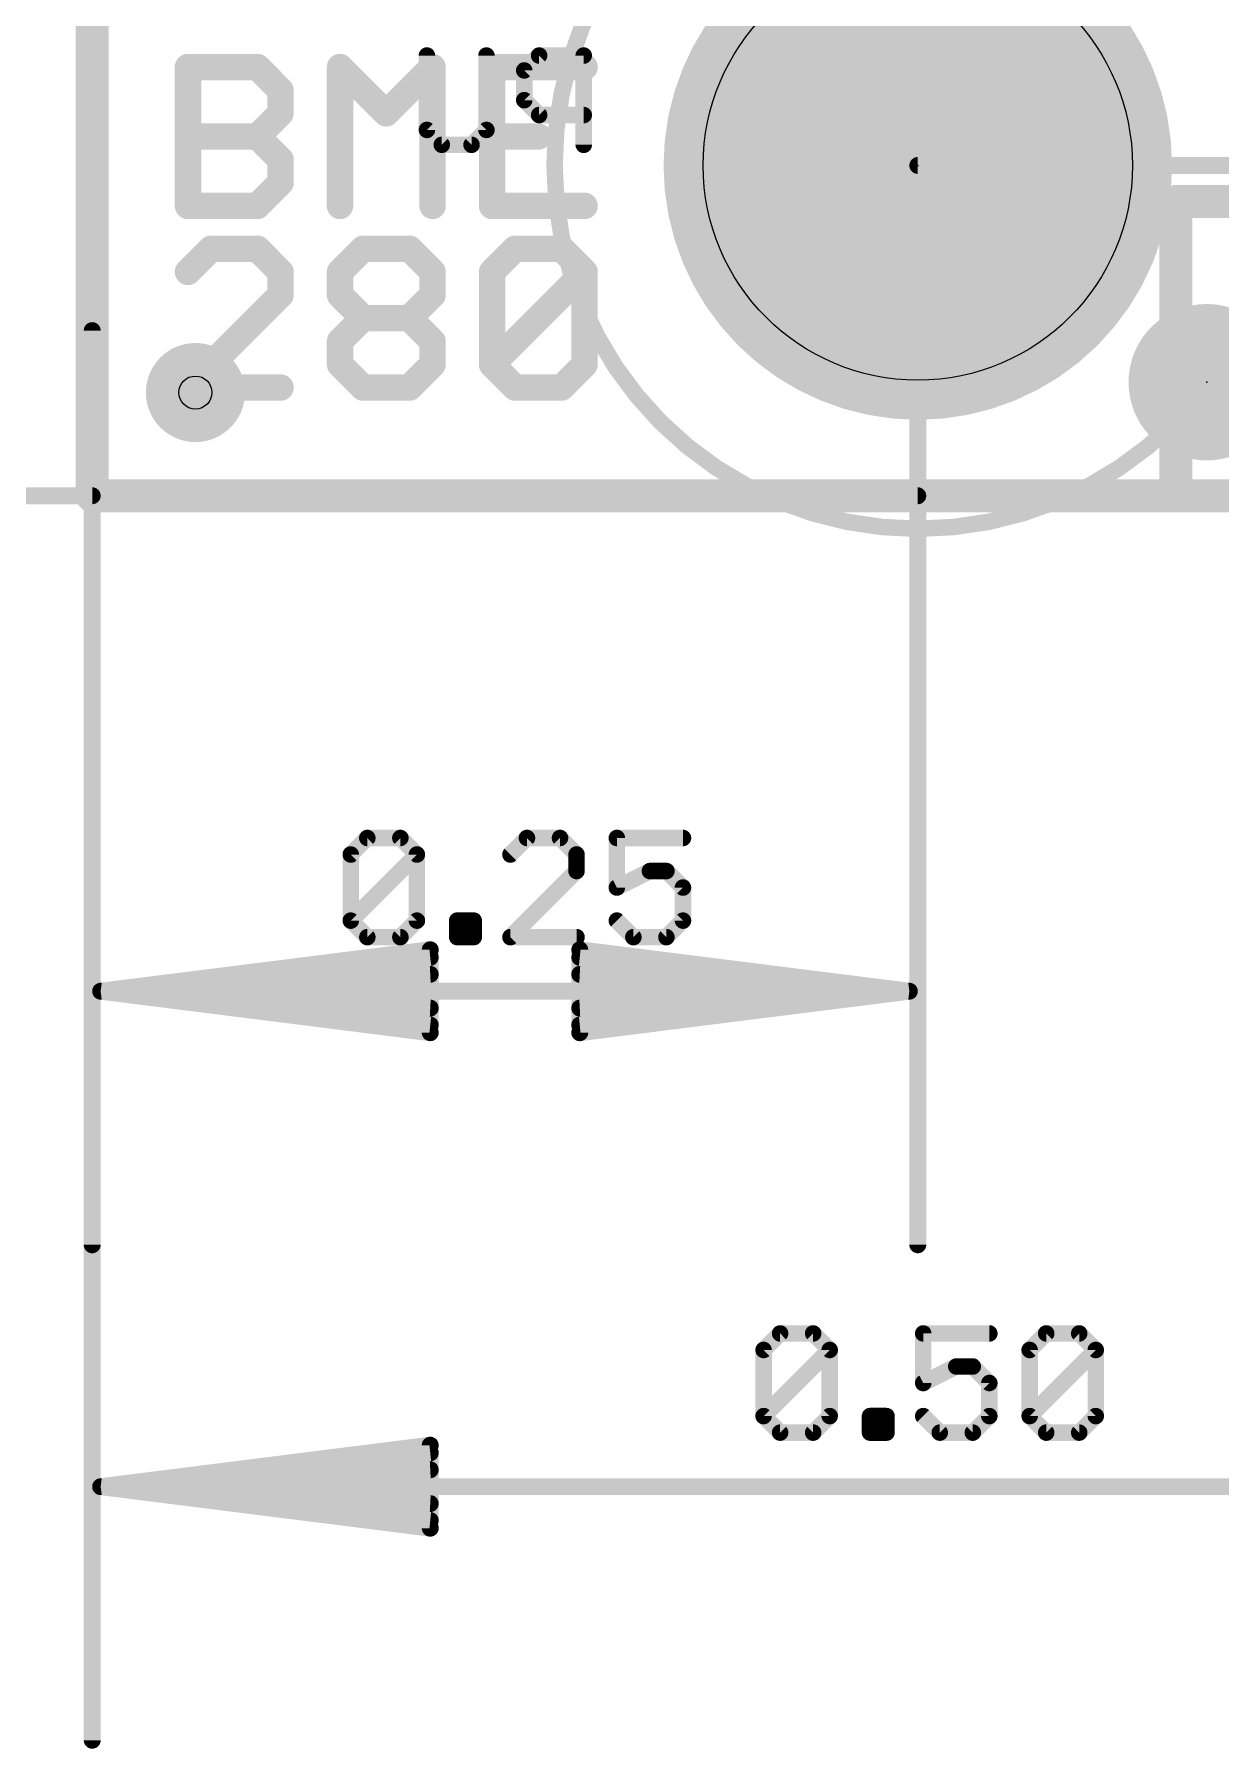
# Model space of a CAD drawing. Extents: x -47 to 60, y -34 to 22.
# Drawn here: x -0.45 to 8.68, y -9.64 to 3.55 of the extents above; entities that cross this region are included whole.
import ezdxf

# ---------------------------------------------------------------- set-up
doc = ezdxf.new("R2010")
doc.units = 0
for name, color, linetype in [('1', 12, 'CONTINUOUS'), ('16', 132, 'CONTINUOUS'), ('18', 110, 'CONTINUOUS'), ('20', 53, 'CONTINUOUS'), ('21', 253, 'CONTINUOUS'), ('22', 53, 'CONTINUOUS'), ('23', 53, 'CONTINUOUS'), ('29', 253, 'CONTINUOUS'), ('30', 253, 'CONTINUOUS'), ('39', 12, 'CONTINUOUS'), ('41', 12, 'CONTINUOUS'), ('42', 132, 'CONTINUOUS'), ('44', 253, 'CONTINUOUS'), ('47', 253, 'CONTINUOUS')]:
    doc.layers.add(name, color=color, linetype=linetype)

# ---------------------------------------------------------------- blocks, each defined once
blk = doc.blocks.new('PIE')
at = {"const_width": 0.5}
blk.add_lwpolyline([(0, -0.25, 1), (0, 0.25, 1), (0, -0.25)], format="xyb", dxfattribs=at)
blk = doc.blocks.new('ROUNDV')
at = {"const_width": 0.5}
blk.add_lwpolyline([(0, -0.25, 1), (0, 0.25, 1), (0, -0.25)], format="xyb", dxfattribs=at)

msp = doc.modelspace()

# ---------------------------------------------------------------- linework, layer by layer
at = {"layer": '1', "const_width": 0.254}
for points in [[(0, 20.32), (0, 0)], [(0, 0), (12.7, 0)]]:
    msp.add_lwpolyline(points, dxfattribs=at)
at = {"layer": '1', "const_width": 0.127}
for points in [[(0, 0.0635, 1), (0, -0.0635)], [(-0.0635, 0, 1), (0.0635, 0)]]:
    msp.add_lwpolyline(points, format="xyb", dxfattribs=at)
at = {"layer": '16', "const_width": 0.254}
for points in [[(0, 0), (0, 20.32)], [(12.7, 2.2622), (8.3344, 2.2622)], [(8.3344, 2.2622), (8.3344, 0)], [(8.3344, 0), (0, 0)]]:
    msp.add_lwpolyline(points, dxfattribs=at)
at = {"layer": '16', "const_width": 0.127}
for points in [[(8.3344, 2.3257, 1), (8.3344, 2.1987)], [(8.3979, 2.2622, 1), (8.2709, 2.2622)], [(0, 0.0635, 1), (0, -0.0635)], [(-0.0635, 0, 1), (0.0635, 0)], [(8.2709, 0, 1), (8.3979, 0)], [(8.3344, -0.0635, 1), (8.3344, 0.0635)]]:
    msp.add_lwpolyline(points, format="xyb", dxfattribs=at)
at = {"layer": '20', "const_width": 0.2032}
for points in [[(0, 20.32), (0, 0)], [(0, 0), (12.7, 0)]]:
    msp.add_lwpolyline(points, dxfattribs=at)
at = {"layer": '20', "const_width": 0.1016}
for points in [[(0, 0.0508, 1), (0, -0.0508)], [(-0.0508, 0, 1), (0.0508, 0)]]:
    msp.add_lwpolyline(points, format="xyb", dxfattribs=at)
at = {"layer": '20'}
msp.add_circle((6.35, 2.54), 1.651, dxfattribs=at)
at = {"layer": '21', "const_width": 0.2032}
for points in [[(0.7366, 2.2288), (0.7366, 3.2966)], [(0.7366, 3.2966), (1.2705, 3.2966)], [(1.2705, 3.2966), (1.4484, 3.1186)], [(1.906, 2.2288), (1.906, 3.2966)], [(1.906, 3.2966), (2.2619, 2.9407)], [(2.2619, 2.9407), (2.6178, 3.2966)], [(2.6178, 3.2966), (2.6178, 2.2288)], [(3.7872, 3.2966), (3.0754, 3.2966)], [(3.0754, 3.2966), (3.0754, 2.2288)], [(1.4484, 3.1186), (1.4484, 2.9407)], [(1.4484, 2.9407), (1.2705, 2.7627)], [(0.7366, 2.7627), (1.2705, 2.7627)], [(1.2705, 2.7627), (1.4484, 2.5848)], [(3.0754, 2.7627), (3.4313, 2.7627)], [(1.4484, 2.5848), (1.4484, 2.4068)], [(1.4484, 2.4068), (1.2705, 2.2288)], [(1.2705, 2.2288), (0.7366, 2.2288)], [(3.0754, 2.2288), (3.7872, 2.2288)], [(0.9146, 1.8996), (0.7366, 1.7216)], [(1.2705, 1.8996), (0.9146, 1.8996)], [(1.4484, 1.7216), (1.2705, 1.8996)], [(1.906, 1.7216), (2.0839, 1.8996)], [(2.0839, 1.8996), (2.4399, 1.8996)], [(2.4399, 1.8996), (2.6178, 1.7216)], [(3.0754, 1.7216), (3.2533, 1.8996)], [(3.2533, 1.8996), (3.6093, 1.8996)], [(3.6093, 1.8996), (3.7872, 1.7216)], [(1.4484, 1.5437), (1.4484, 1.7216)], [(1.906, 1.5437), (1.906, 1.7216)], [(2.6178, 1.7216), (2.6178, 1.5437)], [(3.0754, 1.0098), (3.0754, 1.7216)], [(3.0754, 1.0098), (3.7872, 1.7216)], [(3.7872, 1.7216), (3.7872, 1.0098)], [(0.7366, 0.8319), (1.4484, 1.5437)], [(2.0839, 1.3657), (1.906, 1.5437)], [(2.6178, 1.5437), (2.4399, 1.3657)], [(1.906, 1.1878), (2.0839, 1.3657)], [(2.0839, 1.3657), (2.4399, 1.3657)], [(2.4399, 1.3657), (2.6178, 1.1878)], [(1.906, 1.0098), (1.906, 1.1878)], [(2.6178, 1.1878), (2.6178, 1.0098)], [(2.0839, 0.8319), (1.906, 1.0098)], [(2.6178, 1.0098), (2.4399, 0.8319)], [(3.2533, 0.8319), (3.0754, 1.0098)], [(3.7872, 1.0098), (3.6093, 0.8319)], [(1.4484, 0.8319), (0.7366, 0.8319)], [(2.4399, 0.8319), (2.0839, 0.8319)], [(3.6093, 0.8319), (3.2533, 0.8319)]]:
    msp.add_lwpolyline(points, dxfattribs=at)
at = {"layer": '21', "const_width": 0.1016}
for points in [[(0.7874, 3.2966, 1), (0.6858, 3.2966)], [(0.7366, 3.3474, 1), (0.7366, 3.2458)], [(1.3064, 3.3325, 1), (1.2345, 3.2606)], [(1.2705, 3.2458, 1), (1.2705, 3.3474)], [(1.9568, 3.2966, 1), (1.8552, 3.2966)], [(1.9419, 3.3325, 1), (1.8701, 3.2606)], [(2.6686, 3.2966, 1), (2.567, 3.2966)], [(2.6537, 3.2606, 1), (2.5819, 3.3325)], [(3.0754, 3.3474, 1), (3.0754, 3.2458)], [(3.1262, 3.2966, 1), (3.0246, 3.2966)], [(3.7872, 3.2458, 1), (3.7872, 3.3474)], [(1.4992, 3.1186, 1), (1.3976, 3.1186)], [(1.4125, 3.0827, 1), (1.4843, 3.1545)], [(1.4843, 2.9047, 1), (1.4125, 2.9766)], [(1.3976, 2.9407, 1), (1.4992, 2.9407)], [(2.226, 2.9766, 1), (2.2978, 2.9047)], [(2.226, 2.9047, 1), (2.2978, 2.9766)], [(0.7366, 2.8135, 1), (0.7366, 2.7119)], [(1.3064, 2.7986, 1), (1.2345, 2.7268)], [(1.2345, 2.7986, 1), (1.3064, 2.7268)], [(1.2705, 2.7119, 1), (1.2705, 2.8135)], [(3.0754, 2.8135, 1), (3.0754, 2.7119)], [(3.4313, 2.7119, 1), (3.4313, 2.8135)], [(1.4992, 2.5848, 1), (1.3976, 2.5848)], [(1.4125, 2.5488, 1), (1.4843, 2.6207)], [(1.4843, 2.3709, 1), (1.4125, 2.4427)], [(1.3976, 2.4068, 1), (1.4992, 2.4068)], [(0.7366, 2.2797, 1), (0.7366, 2.178)], [(0.6858, 2.2288, 1), (0.7874, 2.2288)], [(1.2345, 2.2648, 1), (1.3064, 2.1929)], [(1.2705, 2.178, 1), (1.2705, 2.2797)], [(1.8552, 2.2288, 1), (1.9568, 2.2288)], [(2.567, 2.2288, 1), (2.6686, 2.2288)], [(3.0754, 2.2797, 1), (3.0754, 2.178)], [(3.0246, 2.2288, 1), (3.1262, 2.2288)], [(3.7872, 2.178, 1), (3.7872, 2.2797)], [(0.9146, 1.9504, 1), (0.9146, 1.8488)], [(0.9505, 1.8636, 1), (0.8786, 1.9355)], [(1.3064, 1.9355, 1), (1.2345, 1.8636)], [(1.2705, 1.8488, 1), (1.2705, 1.9504)], [(2.0839, 1.9504, 1), (2.0839, 1.8488)], [(2.1199, 1.8636, 1), (2.048, 1.9355)], [(2.4758, 1.9355, 1), (2.4039, 1.8636)], [(2.4399, 1.8488, 1), (2.4399, 1.9504)], [(3.2533, 1.9504, 1), (3.2533, 1.8488)], [(3.2893, 1.8636, 1), (3.2174, 1.9355)], [(3.6452, 1.9355, 1), (3.5733, 1.8636)], [(3.6093, 1.8488, 1), (3.6093, 1.9504)], [(0.7007, 1.7575, 1), (0.7725, 1.6857)], [(1.4992, 1.7216, 1), (1.3976, 1.7216)], [(1.4125, 1.6857, 1), (1.4843, 1.7575)], [(1.9568, 1.7216, 1), (1.8552, 1.7216)], [(1.8701, 1.7575, 1), (1.9419, 1.6857)], [(2.6686, 1.7216, 1), (2.567, 1.7216)], [(2.5819, 1.6857, 1), (2.6537, 1.7575)], [(3.1262, 1.7216, 1), (3.0246, 1.7216)], [(3.0395, 1.7575, 1), (3.1113, 1.6857)], [(3.838, 1.7216, 1), (3.7364, 1.7216)], [(3.8231, 1.6857, 1), (3.7513, 1.7575)], [(3.7513, 1.6857, 1), (3.8231, 1.7575)], [(1.3976, 1.5437, 1), (1.4992, 1.5437)], [(1.4843, 1.5077, 1), (1.4125, 1.5796)], [(1.9419, 1.5796, 1), (1.8701, 1.5077)], [(1.8552, 1.5437, 1), (1.9568, 1.5437)], [(2.567, 1.5437, 1), (2.6686, 1.5437)], [(2.6537, 1.5077, 1), (2.5819, 1.5796)], [(2.0839, 1.4165, 1), (2.0839, 1.3149)], [(2.1199, 1.3298, 1), (2.048, 1.4016)], [(2.048, 1.3298, 1), (2.1199, 1.4016)], [(2.4758, 1.4016, 1), (2.4039, 1.3298)], [(2.4039, 1.4016, 1), (2.4758, 1.3298)], [(2.4399, 1.3149, 1), (2.4399, 1.4165)], [(1.9568, 1.1878, 1), (1.8552, 1.1878)], [(1.8701, 1.2237, 1), (1.9419, 1.1518)], [(2.6686, 1.1878, 1), (2.567, 1.1878)], [(2.5819, 1.1518, 1), (2.6537, 1.2237)], [(1.9419, 1.0457, 1), (1.8701, 0.9739)], [(1.8552, 1.0098, 1), (1.9568, 1.0098)], [(2.567, 1.0098, 1), (2.6686, 1.0098)], [(2.6537, 0.9739, 1), (2.5819, 1.0457)], [(3.1113, 1.0457, 1), (3.0395, 0.9739)], [(3.0395, 1.0457, 1), (3.1113, 0.9739)], [(3.0246, 1.0098, 1), (3.1262, 1.0098)], [(3.7364, 1.0098, 1), (3.838, 1.0098)], [(3.8231, 0.9739, 1), (3.7513, 1.0457)], [(0.7366, 0.8827, 1), (0.7366, 0.7811)], [(1.4484, 0.7811, 1), (1.4484, 0.8827)], [(2.0839, 0.8827, 1), (2.0839, 0.7811)], [(2.4399, 0.7811, 1), (2.4399, 0.8827)], [(3.2533, 0.8827, 1), (3.2533, 0.7811)], [(3.6093, 0.7811, 1), (3.6093, 0.8827)], [(0.7007, 0.8678, 1), (0.7725, 0.7959)], [(2.048, 0.7959, 1), (2.1199, 0.8678)], [(2.4039, 0.8678, 1), (2.4758, 0.7959)], [(3.2174, 0.7959, 1), (3.2893, 0.8678)], [(3.5733, 0.8678, 1), (3.6452, 0.7959)]]:
    msp.add_lwpolyline(points, format="xyb", dxfattribs=at)
at = {"layer": '22', "const_width": 0.127}
for points in [[(2.5745, 2.8131), (2.5745, 3.3851)], [(3.0321, 3.3851), (3.0321, 2.8131)], [(3.4374, 3.3851), (3.323, 3.2707)], [(3.7805, 3.3851), (3.4374, 3.3851)], [(3.7805, 2.6987), (3.7805, 3.3851)], [(3.323, 3.2707), (3.323, 3.0419)], [(3.323, 3.0419), (3.4374, 2.9275)], [(3.4374, 2.9275), (3.7805, 2.9275)], [(2.6889, 2.6987), (2.5745, 2.8131)], [(3.0321, 2.8131), (2.9177, 2.6987)], [(2.9177, 2.6987), (2.6889, 2.6987)]]:
    msp.add_lwpolyline(points, dxfattribs=at)
at = {"layer": '22', "const_width": 0.0635}
for points in [[(2.6063, 3.3851, 1), (2.5428, 3.3851)], [(3.0639, 3.3851, 1), (3.0004, 3.3851)], [(3.4374, 3.4169, 1), (3.4374, 3.3534)], [(3.4598, 3.3627, 1), (3.4149, 3.4076)], [(3.8123, 3.3851, 1), (3.7488, 3.3851)], [(3.7805, 3.3534, 1), (3.7805, 3.4169)], [(3.3547, 3.2707, 1), (3.2912, 3.2707)], [(3.3005, 3.2932, 1), (3.3454, 3.2483)], [(3.2912, 3.0419, 1), (3.3547, 3.0419)], [(3.3454, 3.0644, 1), (3.3005, 3.0195)], [(3.4374, 2.9593, 1), (3.4374, 2.8958)], [(3.4149, 2.9051, 1), (3.4598, 2.95)], [(3.7805, 2.8958, 1), (3.7805, 2.9593)], [(2.597, 2.8356, 1), (2.5521, 2.7907)], [(2.5428, 2.8131, 1), (2.6063, 2.8131)], [(3.0004, 2.8131, 1), (3.0639, 2.8131)], [(3.0546, 2.7907, 1), (3.0097, 2.8356)], [(2.6889, 2.7305, 1), (2.6889, 2.667)], [(2.6665, 2.6763, 1), (2.7114, 2.7212)], [(2.8953, 2.7212, 1), (2.9402, 2.6763)], [(2.9177, 2.667, 1), (2.9177, 2.7305)], [(3.7488, 2.6987, 1), (3.8123, 2.6987)]]:
    msp.add_lwpolyline(points, format="xyb", dxfattribs=at)
at = {"layer": '23'}
for p in [(6.35, 2.54), (8.5725, 0.8731)]:
    msp.add_point(p, dxfattribs=at)
at = {"layer": '29', "const_width": 1.7526}
msp.add_lwpolyline([(6.35, 1.6637, 1), (6.35, 3.4163, 1), (6.35, 1.6637)], format="xyb", dxfattribs=at)
at = {"layer": '30', "const_width": 1.7526}
msp.add_lwpolyline([(6.35, 1.6637, 1), (6.35, 3.4163, 1), (6.35, 1.6637)], format="xyb", dxfattribs=at)
at = {"layer": '39', "const_width": 0.127}
msp.add_lwpolyline([(6.35, -0.254, 1), (6.35, 5.334, 1), (6.35, -0.254)], format="xyb", dxfattribs=at)
at = {"layer": '41'}
for points, const_width in [([(6.35, 4.3942, 1), (6.35, 0.6858)], 0.2032), ([(6.35, 0.6858, 1), (6.35, 4.3942)], 0.2032), ([(6.35, 0.7366, 1), (6.35, 0.635)], 0.1016), ([(6.35, 0.635, 1), (6.35, 0.7366)], 0.1016)]:
    msp.add_lwpolyline(points, format="xyb", dxfattribs=dict(at, const_width=const_width))
at = {"layer": '42'}
for points, const_width in [([(6.35, 4.3942, 1), (6.35, 0.6858)], 0.2032), ([(6.35, 0.6858, 1), (6.35, 4.3942)], 0.2032), ([(6.35, 0.7366, 1), (6.35, 0.635)], 0.1016), ([(6.35, 0.635, 1), (6.35, 0.7366)], 0.1016)]:
    msp.add_lwpolyline(points, format="xyb", dxfattribs=dict(at, const_width=const_width))
at = {"layer": '44'}
msp.add_circle((0.7938, 0.7938), 0.127, dxfattribs=at)
at = {"layer": '47'}
for points, const_width in [([(0, 3.81), (0, -5.76)], 0.13), ([(6.35, 3.81), (6.35, -5.76)], 0.13), ([(6.35, 2.54), (17.8165, 2.54)], 0.13), ([(0, 1.27), (0, -9.57)], 0.13), ([(0, 0), (-9.57, 0)], 0.13), ([(6.35, 0), (-5.76, 0)], 0.13), ([(1.9889, -2.7587), (2.116, -2.6316)], 0.127), ([(2.116, -2.6316), (2.3702, -2.6316)], 0.127), ([(2.3702, -2.6316), (2.4973, -2.7587)], 0.127), ([(3.3439, -2.6316), (3.2167, -2.7587)], 0.127), ([(3.5981, -2.6316), (3.3439, -2.6316)], 0.127), ([(3.7252, -2.7587), (3.5981, -2.6316)], 0.127), ([(4.5438, -2.6316), (4.0353, -2.6316)], 0.127), ([(4.0353, -2.6316), (4.0353, -3.0129)], 0.127), ([(1.9889, -3.2671), (1.9889, -2.7587)], 0.127), ([(1.9889, -3.2671), (2.4973, -2.7587)], 0.127), ([(2.4973, -2.7587), (2.4973, -3.2671)], 0.127), ([(3.7252, -2.8858), (3.7252, -2.7587)], 0.127), ([(3.2167, -3.3942), (3.7252, -2.8858)], 0.127), ([(4.0353, -3.0129), (4.2895, -2.8858)], 0.127), ([(4.2895, -2.8858), (4.4166, -2.8858)], 0.127), ([(4.4166, -2.8858), (4.5438, -3.0129)], 0.127), ([(4.5438, -3.0129), (4.5438, -3.2671)], 0.127), ([(2.116, -3.3942), (1.9889, -3.2671)], 0.127), ([(2.4973, -3.2671), (2.3702, -3.3942)], 0.127), ([(2.8075, -3.3942), (2.8075, -3.2671)], 0.127), ([(2.8075, -3.2671), (2.9346, -3.2671)], 0.127), ([(2.9346, -3.2671), (2.9346, -3.3942)], 0.127), ([(4.1624, -3.3942), (4.0353, -3.2671)], 0.127), ([(4.5438, -3.2671), (4.4166, -3.3942)], 0.127), ([(0.065, -3.81), (2.6, -3.4908)], 0.13), ([(2.3702, -3.3942), (2.116, -3.3942)], 0.127), ([(2.6, -3.4908), (2.6, -4.1292)], 0.13), ([(2.9346, -3.3942), (2.8075, -3.3942)], 0.127), ([(3.7252, -3.3942), (3.2167, -3.3942)], 0.127), ([(6.285, -3.81), (3.75, -3.4908)], 0.13), ([(3.75, -3.4908), (3.75, -4.1292)], 0.13), ([(4.4166, -3.3942), (4.1624, -3.3942)], 0.127), ([(0.065, -3.81), (2.6, -3.55)], 0.13), ([(6.285, -3.81), (3.75, -3.55)], 0.13), ([(0.065, -3.81), (2.6, -3.68)], 0.13), ([(6.285, -3.81), (3.75, -3.68)], 0.13), ([(6.285, -3.81), (0.065, -3.81)], 0.13), ([(2.6, -4.1292), (0.065, -3.81)], 0.13), ([(2.6, -3.94), (0.065, -3.81)], 0.13), ([(2.6, -4.07), (0.065, -3.81)], 0.13), ([(3.75, -4.1292), (6.285, -3.81)], 0.13), ([(3.75, -3.94), (6.285, -3.81)], 0.13), ([(3.75, -4.07), (6.285, -3.81)], 0.13), ([(5.1639, -6.5687), (5.291, -6.4416)], 0.127), ([(5.291, -6.4416), (5.5452, -6.4416)], 0.127), ([(5.5452, -6.4416), (5.6723, -6.5687)], 0.127), ([(6.9002, -6.4416), (6.3917, -6.4416)], 0.127), ([(6.3917, -6.4416), (6.3917, -6.8229)], 0.127), ([(7.2103, -6.5687), (7.3374, -6.4416)], 0.127), ([(7.3374, -6.4416), (7.5916, -6.4416)], 0.127), ([(7.5916, -6.4416), (7.7188, -6.5687)], 0.127), ([(5.1639, -7.0771), (5.1639, -6.5687)], 0.127), ([(5.1639, -7.0771), (5.6723, -6.5687)], 0.127), ([(5.6723, -6.5687), (5.6723, -7.0771)], 0.127), ([(7.2103, -7.0771), (7.2103, -6.5687)], 0.127), ([(7.2103, -7.0771), (7.7188, -6.5687)], 0.127), ([(7.7188, -6.5687), (7.7188, -7.0771)], 0.127), ([(6.3917, -6.8229), (6.646, -6.6958)], 0.127), ([(6.646, -6.6958), (6.7731, -6.6958)], 0.127), ([(6.7731, -6.6958), (6.9002, -6.8229)], 0.127), ([(6.9002, -6.8229), (6.9002, -7.0771)], 0.127), ([(5.291, -7.2043), (5.1639, -7.0771)], 0.127), ([(5.6723, -7.0771), (5.5452, -7.2043)], 0.127), ([(5.9825, -7.2043), (5.9825, -7.0771)], 0.127), ([(5.9825, -7.0771), (6.1096, -7.0771)], 0.127), ([(6.1096, -7.0771), (6.1096, -7.2043)], 0.127), ([(6.5189, -7.2043), (6.3917, -7.0771)], 0.127), ([(6.9002, -7.0771), (6.7731, -7.2043)], 0.127), ([(7.3374, -7.2043), (7.2103, -7.0771)], 0.127), ([(7.7188, -7.0771), (7.5916, -7.2043)], 0.127), ([(0.065, -7.62), (2.6, -7.3008)], 0.13), ([(2.6, -7.3008), (2.6, -7.9392)], 0.13), ([(5.5452, -7.2043), (5.291, -7.2043)], 0.127), ([(6.1096, -7.2043), (5.9825, -7.2043)], 0.127), ([(6.7731, -7.2043), (6.5189, -7.2043)], 0.127), ([(7.5916, -7.2043), (7.3374, -7.2043)], 0.127), ([(0.065, -7.62), (2.6, -7.36)], 0.13), ([(0.065, -7.62), (2.6, -7.49)], 0.13), ([(0.065, -7.62), (12.635, -7.62)], 0.13), ([(2.6, -7.9392), (0.065, -7.62)], 0.13), ([(2.6, -7.75), (0.065, -7.62)], 0.13), ([(2.6, -7.88), (0.065, -7.62)], 0.13)]:
    msp.add_lwpolyline(points, dxfattribs=dict(at, const_width=const_width))
for points, const_width in [([(6.35, 2.5725, 1), (6.35, 2.5075)], 0.065), ([(0.0325, 1.27, 1), (-0.0325, 1.27)], 0.065), ([(0, -0.0325, 1), (0, 0.0325)], 0.065), ([(6.35, -0.0325, 1), (6.35, 0.0325)], 0.065), ([(2.116, -2.5998, 1), (2.116, -2.6634)], 0.0635), ([(2.1384, -2.6541, 1), (2.0935, -2.6091)], 0.0635), ([(2.3927, -2.6091, 1), (2.3478, -2.6541)], 0.0635), ([(2.3702, -2.6634, 1), (2.3702, -2.5998)], 0.0635), ([(3.3439, -2.5998, 1), (3.3439, -2.6634)], 0.0635), ([(3.3663, -2.6541, 1), (3.3214, -2.6091)], 0.0635), ([(3.6205, -2.6091, 1), (3.5756, -2.6541)], 0.0635), ([(3.5981, -2.6634, 1), (3.5981, -2.5998)], 0.0635), ([(4.0353, -2.5998, 1), (4.0353, -2.6634)], 0.0635), ([(4.0671, -2.6316, 1), (4.0036, -2.6316)], 0.0635), ([(4.5438, -2.6634, 1), (4.5438, -2.5998)], 0.0635), ([(2.0206, -2.7587, 1), (1.9571, -2.7587)], 0.0635), ([(1.9664, -2.7363, 1), (2.0113, -2.7812)], 0.0635), ([(2.5291, -2.7587, 1), (2.4656, -2.7587)], 0.0635), ([(2.5198, -2.7812, 1), (2.4749, -2.7363)], 0.0635), ([(2.4749, -2.7812, 1), (2.5198, -2.7363)], 0.0635), ([(3.1943, -2.7363, 1), (3.2392, -2.7812)], 0.0635), ([(3.7569, -2.7587, 1), (3.6934, -2.7587)], 0.0635), ([(3.7027, -2.7812, 1), (3.7476, -2.7363)], 0.0635), ([(3.6934, -2.8858, 1), (3.7569, -2.8858)], 0.0635), ([(3.7476, -2.9083, 1), (3.7027, -2.8634)], 0.0635), ([(4.2895, -2.8541, 1), (4.2895, -2.9176)], 0.0635), ([(4.3037, -2.9142, 1), (4.2753, -2.8574)], 0.0635), ([(4.4391, -2.8634, 1), (4.3942, -2.9083)], 0.0635), ([(4.4166, -2.9176, 1), (4.4166, -2.8541)], 0.0635), ([(4.0211, -2.9845, 1), (4.0495, -3.0413)], 0.0635), ([(4.0036, -3.0129, 1), (4.0671, -3.0129)], 0.0635), ([(4.5755, -3.0129, 1), (4.512, -3.0129)], 0.0635), ([(4.5213, -3.0354, 1), (4.5662, -2.9905)], 0.0635), ([(2.0113, -3.2447, 1), (1.9664, -3.2896)], 0.0635), ([(1.9664, -3.2447, 1), (2.0113, -3.2896)], 0.0635), ([(1.9571, -3.2671, 1), (2.0206, -3.2671)], 0.0635), ([(2.4656, -3.2671, 1), (2.5291, -3.2671)], 0.0635), ([(2.5198, -3.2896, 1), (2.4749, -3.2447)], 0.0635), ([(2.8392, -3.2671, 1), (2.7757, -3.2671)], 0.0635), ([(2.8075, -3.2354, 1), (2.8075, -3.2989)], 0.0635), ([(2.9663, -3.2671, 1), (2.9028, -3.2671)], 0.0635), ([(2.9346, -3.2989, 1), (2.9346, -3.2354)], 0.0635), ([(4.0578, -3.2447, 1), (4.0129, -3.2896)], 0.0635), ([(4.512, -3.2671, 1), (4.5755, -3.2671)], 0.0635), ([(4.5662, -3.2896, 1), (4.5213, -3.2447)], 0.0635), ([(2.116, -3.3625, 1), (2.116, -3.426)], 0.0635), ([(2.0935, -3.4167, 1), (2.1384, -3.3718)], 0.0635), ([(2.3478, -3.3718, 1), (2.3927, -3.4167)], 0.0635), ([(2.3702, -3.426, 1), (2.3702, -3.3625)], 0.0635), ([(2.6325, -3.4908, 1), (2.5675, -3.4908)], 0.065), ([(2.6041, -3.523, 1), (2.5959, -3.4585)], 0.065), ([(2.8075, -3.3625, 1), (2.8075, -3.426)], 0.0635), ([(2.7757, -3.3942, 1), (2.8392, -3.3942)], 0.0635), ([(2.9028, -3.3942, 1), (2.9663, -3.3942)], 0.0635), ([(2.9346, -3.426, 1), (2.9346, -3.3625)], 0.0635), ([(3.2167, -3.3625, 1), (3.2167, -3.426)], 0.0635), ([(3.1943, -3.3718, 1), (3.2392, -3.4167)], 0.0635), ([(3.7541, -3.4585, 1), (3.7459, -3.523)], 0.065), ([(3.7825, -3.4908, 1), (3.7175, -3.4908)], 0.065), ([(3.7252, -3.426, 1), (3.7252, -3.3625)], 0.0635), ([(4.1624, -3.3625, 1), (4.1624, -3.426)], 0.0635), ([(4.14, -3.4167, 1), (4.1849, -3.3718)], 0.0635), ([(4.3942, -3.3718, 1), (4.4391, -3.4167)], 0.0635), ([(4.4166, -3.426, 1), (4.4166, -3.3625)], 0.0635), ([(2.6033, -3.5823, 1), (2.5967, -3.5177)], 0.065), ([(3.7533, -3.5177, 1), (3.7467, -3.5823)], 0.065), ([(2.6017, -3.7125, 1), (2.5983, -3.6475)], 0.065), ([(3.7517, -3.6475, 1), (3.7483, -3.7125)], 0.065), ([(0.065, -3.7775, 1), (0.065, -3.8425)], 0.065), ([(0.0691, -3.7778, 1), (0.0609, -3.8422)], 0.065), ([(0.0633, -3.7775, 1), (0.0667, -3.8425)], 0.065), ([(0.0667, -3.7775, 1), (0.0633, -3.8425)], 0.065), ([(0.0683, -3.7777, 1), (0.0617, -3.8423)], 0.065), ([(0.0617, -3.7777, 1), (0.0683, -3.8423)], 0.065), ([(0.0609, -3.7778, 1), (0.0691, -3.8422)], 0.065), ([(6.2891, -3.8422, 1), (6.2809, -3.7778)], 0.065), ([(6.2809, -3.8422, 1), (6.2891, -3.7778)], 0.065), ([(6.2883, -3.8423, 1), (6.2817, -3.7777)], 0.065), ([(6.2817, -3.8423, 1), (6.2883, -3.7777)], 0.065), ([(6.2833, -3.8425, 1), (6.2867, -3.7775)], 0.065), ([(6.2867, -3.8425, 1), (6.2833, -3.7775)], 0.065), ([(6.285, -3.8425, 1), (6.285, -3.7775)], 0.065), ([(2.5983, -3.9725, 1), (2.6017, -3.9075)], 0.065), ([(3.7483, -3.9075, 1), (3.7517, -3.9725)], 0.065), ([(2.5959, -4.1615, 1), (2.6041, -4.097)], 0.065), ([(2.5967, -4.1023, 1), (2.6033, -4.0377)], 0.065), ([(3.7467, -4.0377, 1), (3.7533, -4.1023)], 0.065), ([(3.7459, -4.097, 1), (3.7541, -4.1615)], 0.065), ([(2.5675, -4.1292, 1), (2.6325, -4.1292)], 0.065), ([(3.7175, -4.1292, 1), (3.7825, -4.1292)], 0.065), ([(-0.0325, -5.76, 1), (0.0325, -5.76)], 0.065), ([(6.3175, -5.76, 1), (6.3825, -5.76)], 0.065), ([(5.291, -6.4099, 1), (5.291, -6.4733)], 0.0635), ([(5.3134, -6.4641, 1), (5.2685, -6.4191)], 0.0635), ([(5.5677, -6.4191, 1), (5.5228, -6.4641)], 0.0635), ([(5.5452, -6.4733, 1), (5.5452, -6.4099)], 0.0635), ([(6.4235, -6.4416, 1), (6.36, -6.4416)], 0.0635), ([(6.3917, -6.4099, 1), (6.3917, -6.4733)], 0.0635), ([(6.9002, -6.4733, 1), (6.9002, -6.4099)], 0.0635), ([(7.3374, -6.4099, 1), (7.3374, -6.4733)], 0.0635), ([(7.3599, -6.4641, 1), (7.315, -6.4191)], 0.0635), ([(7.6141, -6.4191, 1), (7.5692, -6.4641)], 0.0635), ([(7.5916, -6.4733, 1), (7.5916, -6.4099)], 0.0635), ([(5.1956, -6.5687, 1), (5.1321, -6.5687)], 0.0635), ([(5.1414, -6.5463, 1), (5.1863, -6.5912)], 0.0635), ([(5.7041, -6.5687, 1), (5.6406, -6.5687)], 0.0635), ([(5.6948, -6.5912, 1), (5.6499, -6.5463)], 0.0635), ([(5.6499, -6.5912, 1), (5.6948, -6.5463)], 0.0635), ([(7.2421, -6.5687, 1), (7.1786, -6.5687)], 0.0635), ([(7.1879, -6.5463, 1), (7.2328, -6.5912)], 0.0635), ([(7.7505, -6.5687, 1), (7.687, -6.5687)], 0.0635), ([(7.7412, -6.5912, 1), (7.6963, -6.5463)], 0.0635), ([(7.6963, -6.5912, 1), (7.7412, -6.5463)], 0.0635), ([(6.646, -6.6641, 1), (6.646, -6.7276)], 0.0635), ([(6.6602, -6.7242, 1), (6.6318, -6.6674)], 0.0635), ([(6.7955, -6.6734, 1), (6.7506, -6.7183)], 0.0635), ([(6.7731, -6.7276, 1), (6.7731, -6.6641)], 0.0635), ([(6.3775, -6.7945, 1), (6.4059, -6.8513)], 0.0635), ([(6.36, -6.8229, 1), (6.4235, -6.8229)], 0.0635), ([(6.9319, -6.8229, 1), (6.8684, -6.8229)], 0.0635), ([(6.8777, -6.8454, 1), (6.9226, -6.8005)], 0.0635), ([(5.1863, -7.0547, 1), (5.1414, -7.0996)], 0.0635), ([(5.1414, -7.0547, 1), (5.1863, -7.0996)], 0.0635), ([(5.1321, -7.0771, 1), (5.1956, -7.0771)], 0.0635), ([(5.6406, -7.0771, 1), (5.7041, -7.0771)], 0.0635), ([(5.6948, -7.0996, 1), (5.6499, -7.0547)], 0.0635), ([(6.0142, -7.0771, 1), (5.9507, -7.0771)], 0.0635), ([(5.9825, -7.0454, 1), (5.9825, -7.1089)], 0.0635), ([(6.1413, -7.0771, 1), (6.0778, -7.0771)], 0.0635), ([(6.1096, -7.1089, 1), (6.1096, -7.0454)], 0.0635), ([(6.4142, -7.0547, 1), (6.3693, -7.0996)], 0.0635), ([(6.8684, -7.0771, 1), (6.9319, -7.0771)], 0.0635), ([(6.9226, -7.0996, 1), (6.8777, -7.0547)], 0.0635), ([(7.2328, -7.0547, 1), (7.1879, -7.0996)], 0.0635), ([(7.1879, -7.0547, 1), (7.2328, -7.0996)], 0.0635), ([(7.1786, -7.0771, 1), (7.2421, -7.0771)], 0.0635), ([(7.687, -7.0771, 1), (7.7505, -7.0771)], 0.0635), ([(7.7412, -7.0996, 1), (7.6963, -7.0547)], 0.0635), ([(2.6325, -7.3008, 1), (2.5675, -7.3008)], 0.065), ([(2.6041, -7.333, 1), (2.5959, -7.2685)], 0.065), ([(5.291, -7.1725, 1), (5.291, -7.236)], 0.0635), ([(5.2685, -7.2267, 1), (5.3134, -7.1818)], 0.0635), ([(5.5228, -7.1818, 1), (5.5677, -7.2267)], 0.0635), ([(5.5452, -7.236, 1), (5.5452, -7.1725)], 0.0635), ([(5.9825, -7.1725, 1), (5.9825, -7.236)], 0.0635), ([(5.9507, -7.2043, 1), (6.0142, -7.2043)], 0.0635), ([(6.0778, -7.2043, 1), (6.1413, -7.2043)], 0.0635), ([(6.1096, -7.236, 1), (6.1096, -7.1725)], 0.0635), ([(6.5189, -7.1725, 1), (6.5189, -7.236)], 0.0635), ([(6.4964, -7.2267, 1), (6.5413, -7.1818)], 0.0635), ([(6.7506, -7.1818, 1), (6.7955, -7.2267)], 0.0635), ([(6.7731, -7.236, 1), (6.7731, -7.1725)], 0.0635), ([(7.3374, -7.1725, 1), (7.3374, -7.236)], 0.0635), ([(7.315, -7.2267, 1), (7.3599, -7.1818)], 0.0635), ([(7.5692, -7.1818, 1), (7.6141, -7.2267)], 0.0635), ([(7.5916, -7.236, 1), (7.5916, -7.1725)], 0.0635), ([(2.6033, -7.3923, 1), (2.5967, -7.3277)], 0.065), ([(2.6017, -7.5225, 1), (2.5983, -7.4575)], 0.065), ([(0.065, -7.5875, 1), (0.065, -7.6525)], 0.065), ([(0.0691, -7.5878, 1), (0.0609, -7.6522)], 0.065), ([(0.0633, -7.5875, 1), (0.0667, -7.6525)], 0.065), ([(0.0667, -7.5875, 1), (0.0633, -7.6525)], 0.065), ([(0.0683, -7.5877, 1), (0.0617, -7.6523)], 0.065), ([(0.0617, -7.5877, 1), (0.0683, -7.6523)], 0.065), ([(0.0609, -7.5878, 1), (0.0691, -7.6522)], 0.065), ([(2.5983, -7.7825, 1), (2.6017, -7.7175)], 0.065), ([(2.5675, -7.9392, 1), (2.6325, -7.9392)], 0.065), ([(2.5959, -7.9715, 1), (2.6041, -7.907)], 0.065), ([(2.5967, -7.9123, 1), (2.6033, -7.8477)], 0.065), ([(-0.0325, -9.57, 1), (0.0325, -9.57)], 0.065)]:
    msp.add_lwpolyline(points, format="xyb", dxfattribs=dict(at, const_width=const_width))

# ---------------------------------------------------------------- block references
at = {"layer": '1'}
msp.add_blockref('PIE', (8.5725, 0.8731), dxfattribs=at)
at = {"layer": '18', "xscale": 0.762, "yscale": 0.762}
msp.add_blockref('ROUNDV', (0.7938, 0.7938), dxfattribs=at)
msp.add_blockref('ROUNDV', (0.7938, 0.7938), dxfattribs=at)
at = {"layer": '29', "xscale": 1.2032, "yscale": 1.2032}
msp.add_blockref('PIE', (8.5725, 0.8731), dxfattribs=at)

doc.saveas('drawing.dxf')
